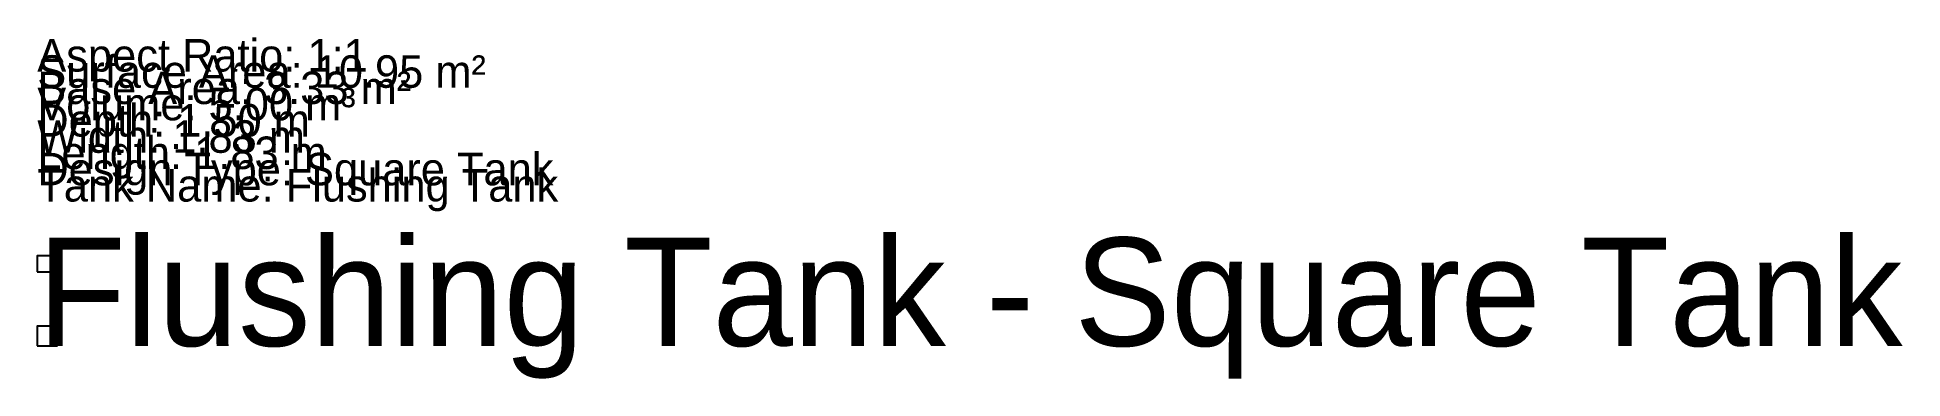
# Model space of a CAD drawing. Header units: metres. Extents: x 0 to 172, y -3 to 28.
import ezdxf

# ---------------------------------------------------------------- set-up
doc = ezdxf.new("R2010")
doc.units = ezdxf.units.M

msp = doc.modelspace()

# ---------------------------------------------------------------- linework, layer by layer
at = {"color": 2}
msp.add_lwpolyline([(0, 6.83), (1.83, 6.83), (1.83, 8.33), (0, 8.33), (0, 6.83)], dxfattribs=at)
at = {"color": 1}
msp.add_lwpolyline([(0, 0), (1.83, 0), (1.83, 1.83), (0, 1.83), (0, 0)], dxfattribs=at)

# ---------------------------------------------------------------- texts
for s, height, p in [('Aspect Ratio: 1:1', 3, (0, 25.33)), ('Surface Area: 10.95 m²', 3, (0, 23.83)), ('Base Area: 3.33 m²', 3, (0, 22.33)), ('Volume: 5.00 m³', 3, (0, 20.83)), ('Depth: 1.50 m', 3, (0, 19.33)), ('Width: 1.83 m', 3, (0, 17.83)), ('Length: 1.83 m', 3, (0, 16.33)), ('Design Type: Square Tank', 3, (0, 14.83)), ('Tank Name: Flushing Tank', 3, (0, 13.33)), ('Flushing Tank - Square Tank', 10, (0, 0))]:
    msp.add_text(s, height=height).set_placement(p)

doc.saveas('drawing.dxf')
